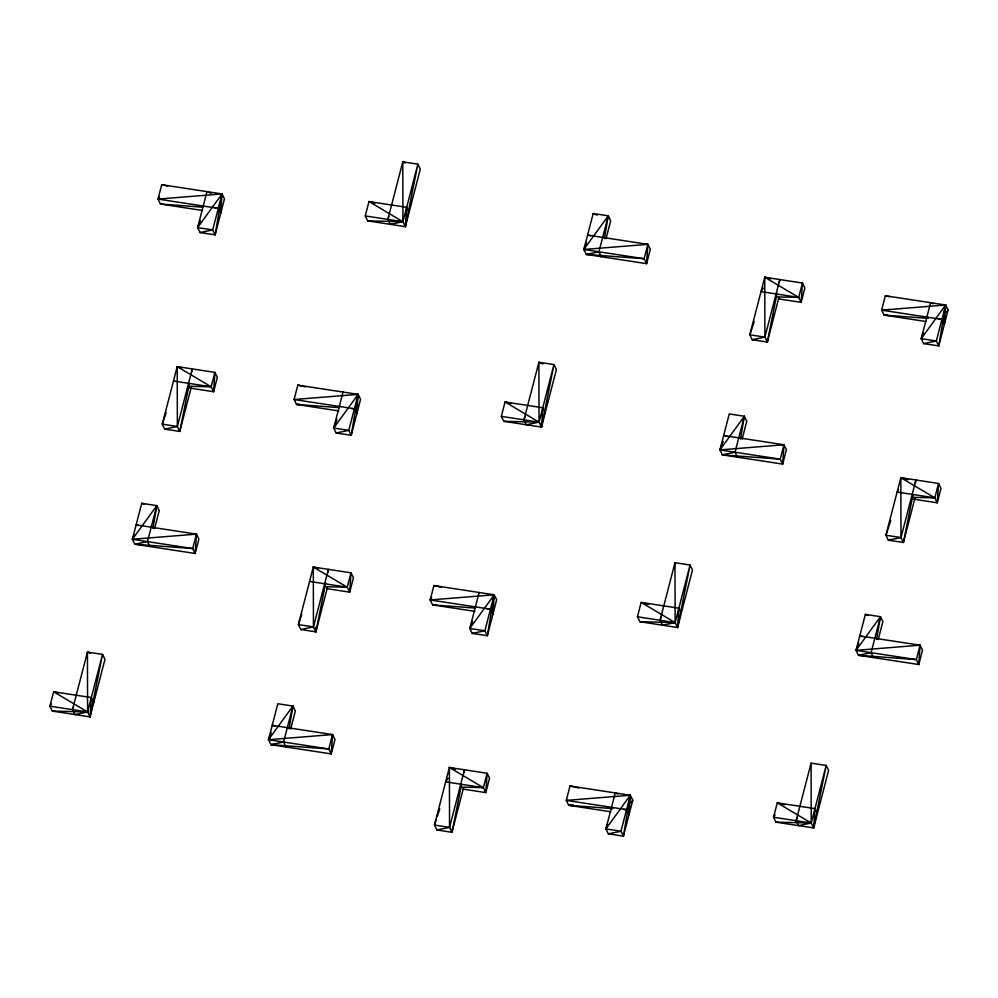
<?xml version="1.0" encoding="UTF-8"?>
<svg xmlns="http://www.w3.org/2000/svg" width="998" height="998" viewBox="0 0 998 998"><rect width="100%" height="100%" fill="white"/><g stroke="black" fill="none" stroke-linecap="round" stroke-linejoin="round"><path stroke-width="1.5" d="M90.032 716.888L91.329 697.552L53.63 691.776L49.9 706.16L52.345 711.1L90.032 716.888L104.965 659.329L102.532 654.389L87.45 652.081L72.517 709.628L74.95 714.568L87.587 711.948L102.532 654.389L90.032 716.888L87.587 711.948L87.45 652.081L90.144 653.191M139.121 525.572L136.14 524.886L196.444 534.142L195.146 553.478L134.842 544.222L132.397 539.282L141.741 503.304L156.811 505.624L159.256 510.564L154.59 528.553M202.644 210.503L160.429 204.016L157.983 199.076L222.03 193.949L220.733 213.273L218.288 208.333L157.983 199.076L161.726 184.692L222.03 193.949L224.463 198.889L215.131 234.854L200.062 232.546L197.616 227.606L206.948 191.628L210.99 193.3M275.223 725.995L272.229 725.321L332.534 734.578L331.236 753.914L270.945 744.658L268.499 739.718L277.831 703.74L292.913 706.06L295.346 711L290.68 728.977M338.734 410.926L296.531 404.452L294.086 399.512L358.12 394.372L356.835 413.708L354.39 408.768L294.086 399.512L297.816 385.128L358.12 394.372L360.565 399.325L351.234 435.29L336.151 432.982L333.706 428.042L343.05 392.064M405.375 226.646L406.673 207.322L368.986 201.534L365.243 215.93L367.688 220.87L405.375 226.646L420.308 169.099L417.875 164.159L402.793 161.838L387.86 219.398L390.305 224.338L402.93 221.706L417.875 164.159L405.375 226.646L402.93 221.706L402.793 161.838L405.487 162.961M474.836 611.362L432.621 604.888L430.175 599.948L494.222 594.808L492.925 614.144L490.48 609.204L430.175 599.948L433.918 585.552L494.222 594.808L496.655 599.748L487.323 635.726L472.254 633.406L469.809 628.466L479.14 592.5M542.762 407.758L541.477 427.082L503.778 421.306L501.345 416.366L505.075 401.969L542.762 407.758L545.207 412.698M590.567 235.765L587.572 235.091L647.877 244.348L646.592 263.672L586.288 254.415L583.842 249.475L593.174 213.51L608.256 215.817L610.701 220.758L606.023 238.747M610.926 811.798L568.723 805.324L566.278 800.384L630.312 795.244L629.014 814.58L626.582 809.64L566.278 800.384L570.008 785.987L630.312 795.244L632.757 800.184L623.413 836.162L608.343 833.841L605.898 828.901L615.242 792.936L617.937 794.046M677.567 627.517L678.865 608.194L641.165 602.405L637.435 616.789L639.88 621.729L677.567 627.517L692.5 569.958L690.067 565.018L674.985 562.71L660.052 620.269L662.497 625.21L675.122 622.577L690.067 565.018L677.567 627.517L675.122 622.577L674.985 562.71M726.656 436.201L723.675 435.527L783.979 444.771L782.682 464.107L722.377 454.851L719.932 449.911L729.276 413.933L744.346 416.253L746.791 421.193L742.125 439.182M813.657 827.953L814.954 808.617L777.267 802.841L773.537 817.225L775.97 822.165L813.657 827.953L828.602 770.394L826.157 765.454L811.087 763.146L796.142 820.693L798.587 825.633L811.224 823.013L826.157 765.454L813.657 827.953L811.224 823.013L811.087 763.146M862.759 636.637L859.765 635.951L920.069 645.207L918.784 664.543L858.48 655.287L856.035 650.347L865.366 614.369L880.448 616.689L882.881 621.629L878.215 639.618M926.269 321.568L884.066 315.081L881.621 310.141L945.655 305.014L944.37 324.338L941.925 319.397L881.621 310.141L885.351 295.757L945.655 305.014L948.1 309.954L938.769 345.919L923.686 343.611L921.241 338.671L930.585 302.693L933.28 303.816M152.981 528.354L156.811 505.624L132.397 539.282L192.701 548.538L195.146 553.478L198.876 539.082L196.444 534.142L132.397 539.282L134.006 535.053M222.03 193.949L215.131 234.854L212.686 229.914L222.03 193.949L197.616 227.606L212.686 229.914L200.062 232.546M289.083 728.79L292.913 706.06L268.499 739.718L328.804 748.974L331.236 753.914L334.979 739.518L332.534 734.578L268.499 739.718L271.169 732.657M358.12 394.372L351.234 435.29L348.789 430.35L358.12 394.372L333.706 428.042L348.789 430.35L336.151 432.982M494.222 594.808L487.323 635.726L484.878 630.786L494.222 594.808L469.809 628.466L484.878 630.786L472.254 633.406M604.426 238.547L608.256 215.817L583.842 249.475L644.147 258.732L646.592 263.672L650.322 249.288L647.877 244.348L583.842 249.475L586.525 242.427M630.312 795.244L623.413 836.162L620.981 831.222L630.312 795.244L605.898 828.901L620.981 831.222L608.343 833.841M740.516 438.983L744.346 416.253L719.932 449.911L780.236 459.167L782.682 464.107L786.412 449.724L783.979 444.771L719.932 449.911L723.151 441.453M876.618 639.419L880.448 616.689L856.035 650.347L916.339 659.603L918.784 664.543L922.514 650.147L920.069 645.207L856.035 650.347L858.704 643.286M945.655 305.014L938.769 345.919L936.324 340.979L945.655 305.014L921.241 338.671L936.324 340.979L923.686 343.611M189.246 384.168L179.79 431.423L164.72 429.103L162.275 424.162L177.22 366.615L214.907 372.391L217.339 377.331L213.609 391.727L189.495 388.022M191.678 371.98L192.29 368.923L177.357 426.483L179.79 431.423L191.279 387.149M327.094 588.695L349.712 592.163L353.442 577.767L350.997 572.827L313.31 567.051L298.377 624.598L300.81 629.538L315.892 631.859L325.647 583.082M327.781 572.403L328.379 569.359L313.447 626.919L315.892 631.859L327.381 587.585M463.184 789.119L485.801 792.599L489.531 778.203L487.099 773.263L449.399 767.474L434.467 825.034L436.912 829.974L451.982 832.295L461.438 785.039M463.87 772.839L464.482 769.795L449.549 827.354L451.982 832.295L463.471 788.021M778.527 298.889L801.145 302.357L804.887 287.973L802.442 283.033L764.755 277.244L749.81 334.804L752.255 339.744L767.325 342.052L777.08 293.275M779.213 282.609L779.825 279.552L764.892 337.112L767.325 342.052L778.827 297.778M912.871 495.233L903.427 542.488L888.345 540.168L885.912 535.227L900.845 477.68L938.532 483.456L940.977 488.396L937.247 502.792L913.12 499.087M915.316 483.044L915.927 479.988L900.982 537.548L903.427 542.488L914.917 498.214M149.925 546.53L147.479 541.59L156.811 505.624M189.72 386.276L211.164 386.787L214.907 372.391L213.609 391.727L211.164 386.787L177.22 366.615L177.357 426.483L164.72 429.103M196.444 534.142L192.701 548.538L134.842 544.222L147.479 541.59M286.014 746.966L283.569 742.025L292.913 706.06M325.81 586.712L347.267 587.223L350.997 572.827L349.712 592.163L347.267 587.223L313.31 567.051L313.447 626.919L300.81 629.538M332.534 734.578L328.804 748.974L270.945 744.658L283.569 742.025M541.465 422.478L541.477 427.082L553.965 364.594L539.032 422.142L526.395 424.774L523.95 419.834L538.895 362.274L553.965 364.594L556.41 369.534L541.477 427.082L539.032 422.142L538.895 362.274L542.937 363.946M601.357 256.736L598.912 251.795L608.256 215.817M461.899 787.135L483.356 787.659L487.099 773.263L485.801 792.599L483.356 787.659L449.399 767.474L449.549 827.354L436.912 829.974M647.877 244.348L644.147 258.732L586.288 254.415L598.912 251.795M737.46 457.171L735.015 452.219L744.346 416.253M777.255 296.905L798.699 297.416L802.442 283.033L801.145 302.357L798.699 297.416L764.755 277.244L764.892 337.112L752.255 339.744M783.979 444.771L780.236 459.167L722.377 454.851L735.015 452.219M873.549 657.595L871.104 652.655L880.448 616.689M913.345 497.341L934.802 497.852L938.532 483.456L937.247 502.792L934.802 497.852L900.845 477.68L900.982 537.548L888.345 540.168M920.069 645.207L916.339 659.603L858.48 655.287L871.104 652.655M166.142 412.473L162.275 424.162L177.357 426.483M72.517 709.628L73.478 706.709M387.86 219.398L388.821 216.479M301.745 614.369L298.377 624.598L313.447 626.919M523.95 419.834L524.923 416.902M436.4 819.183L434.467 825.034L449.549 827.354M437.361 816.264L439.781 808.954M754.164 321.643L749.81 334.804L764.892 337.112M660.052 620.269L661.013 617.338M890.74 520.619L885.912 535.227L900.982 537.548M796.142 820.693L797.115 817.774M197.616 227.606L200.286 220.546M333.706 428.042L336.925 419.572M469.809 628.466L472.478 621.417M605.898 828.901L607.508 824.672M921.241 338.671L923.387 333.02M157.983 199.076L159.53 196.718M51.447 703.802L49.9 706.16L87.587 711.948L53.63 691.776L58.096 692.961M583.842 249.475L585.389 247.117M268.499 739.718L270.046 737.347M430.175 599.948L431.722 597.577M763.333 288.085L761.012 291.628L798.699 297.416M447.99 778.328L445.669 781.871L483.356 787.659M898.662 489.706L897.115 492.064L934.802 497.852M775.072 814.867L773.537 817.225L811.224 823.013L777.267 802.841L784.702 804.825M946.291 312.449L948.1 309.954M630.948 802.679L632.757 800.184M586.288 254.415L590.853 254.053M887.11 314.844L884.066 315.081L928.215 318.374M299.575 404.202L296.531 404.452L339.158 407.633M722.377 454.851L725.434 454.601M435.677 604.638L432.621 604.888L475.26 608.069M270.945 744.658L273.988 744.408M573.289 804.949L568.723 805.324L612.872 808.617M367.688 220.87L402.93 221.706L368.986 201.534L374.924 203.13M503.778 421.306L539.032 422.142L505.075 401.969L511.026 403.554M639.88 621.729L675.122 622.577L641.165 602.405L648.6 604.389M52.345 711.1L87.587 711.948M775.97 822.165L811.224 823.013M160.429 204.016L203.068 207.197M215.244 208.108L218.288 208.333M938.881 319.173L941.925 319.397M351.346 408.544L354.39 408.768M487.436 608.98L490.48 609.204M623.538 809.403L626.582 809.64M365.243 215.93L402.93 221.706M501.345 416.366L539.032 422.142M173.477 380.999L211.164 386.787M637.435 616.789L675.122 622.577M309.58 581.435L347.267 587.223M885.351 295.757L889.842 296.768M161.726 184.692L167.701 186.04M297.816 385.128L305.288 386.812M433.918 585.552L441.39 587.248M570.008 785.987L578.977 788.021M764.755 277.244L770.693 278.829M908.28 479.664L900.845 477.68L903.539 478.791M181.673 367.8L177.22 366.615L179.914 367.726M317.763 568.236L313.31 567.051L316.004 568.161M455.35 769.071L449.399 767.474L453.454 769.159M593.174 213.51L597.216 215.181M865.366 614.369L868.06 615.492M141.741 503.304L144.436 504.427M814.954 808.617L817.399 813.57M678.865 608.194L681.297 613.134M406.673 207.322L409.105 212.262M91.329 697.552L93.762 702.505M767.325 338.983L767.325 342.052M451.982 829.226L451.982 832.295M315.879 627.255L315.892 631.859"/></g></svg>
